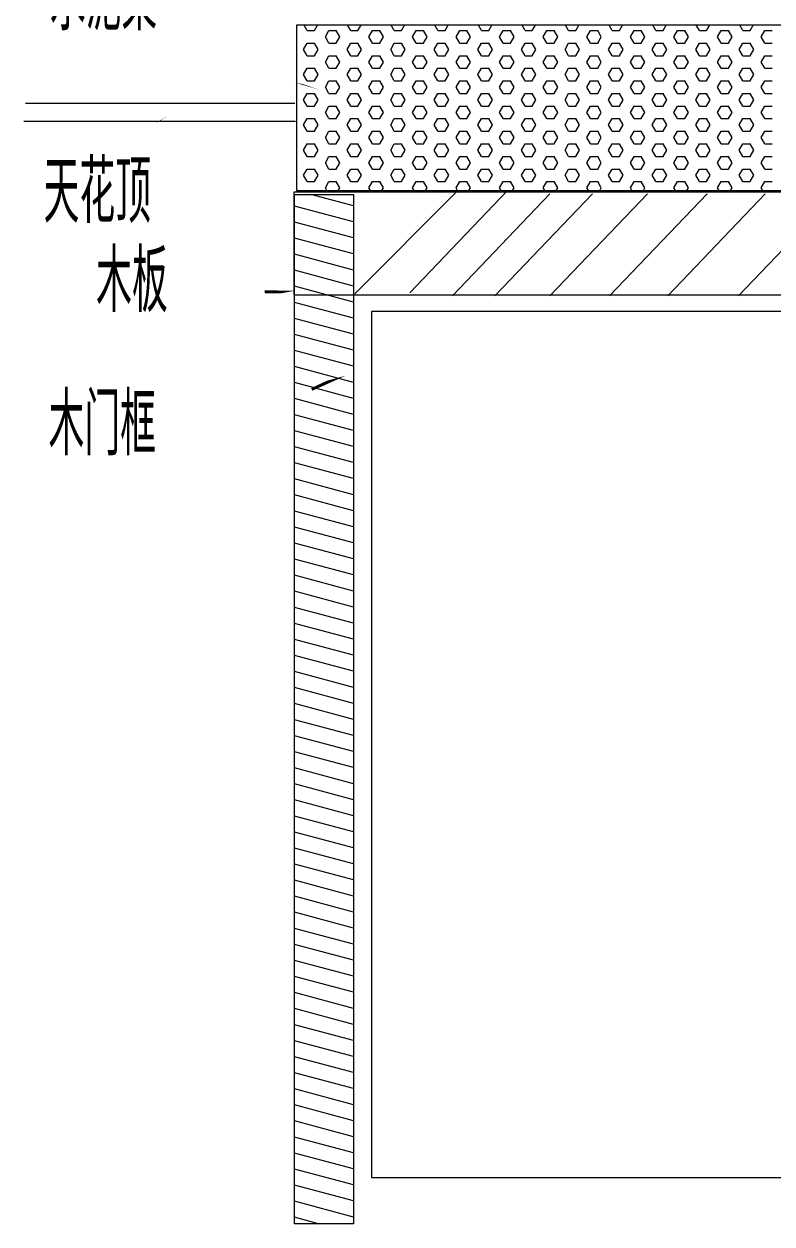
# Model space of a CAD drawing. Header units: millimetres. Extents: x 130143 to 328923, y 19139 to 134795.
# Drawn here: x 267878 to 273413, y 87515 to 96390 of the extents above; entities that cross this region are included whole.
import ezdxf

# ---------------------------------------------------------------- set-up
doc = ezdxf.new("R2010")
doc.units = ezdxf.units.MM
doc.header["$LTSCALE"] = 10
doc.layers.add('邦威智能化', color=7, linetype='Continuous', lineweight=18)
doc.styles.add('_HZTXT', font='gbenor.shx', dxfattribs={"bigfont": 'gbcbig.shx'})

# ---------------------------------------------------------------- blocks, each defined once
blk = doc.blocks.new('*X475')
for p, q in [((101555.3, -25845.6), (101463.9, -25821.1)), ((101555.3, -25880), (101429.1, -25846.2)), ((101555.3, -25914.3), (101429.1, -25880.5)), ((101555.3, -25948.7), (101429.1, -25914.9)), ((101555.3, -25983), (101429.1, -25949.2)), ((101555.3, -26017.4), (101429.1, -25983.5)), ((101555.3, -26051.7), (101429.1, -26017.9)), ((101555.3, -26086.1), (101429.1, -26052.2)), ((101555.3, -26120.4), (101429.1, -26086.6)), ((101555.3, -26154.8), (101429.1, -26120.9)), ((101555.3, -26189.1), (101429.1, -26155.3)), ((101555.3, -26223.5), (101429.1, -26189.6)), ((101555.3, -26257.8), (101429.1, -26224)), ((101555.3, -26292.2), (101429.1, -26258.3)), ((101555.3, -26326.5), (101429.1, -26292.7)), ((101555.3, -26360.9), (101429.1, -26327)), ((101555.3, -26395.2), (101429.1, -26361.4)), ((101555.3, -26429.5), (101429.1, -26395.7)), ((101555.3, -26463.9), (101429.1, -26430.1)), ((101555.3, -26498.2), (101429.1, -26464.4)), ((101555.3, -26532.6), (101429.1, -26498.8)), ((101555.3, -26566.9), (101429.1, -26533.1)), ((101555.3, -26601.3), (101429.1, -26567.5)), ((101555.3, -26635.6), (101429.1, -26601.8)), ((101555.3, -26670), (101429.1, -26636.2)), ((101555.3, -26704.3), (101429.1, -26670.5)), ((101555.3, -26738.7), (101429.1, -26704.9)), ((101555.3, -26773), (101429.1, -26739.2)), ((101555.3, -26807.4), (101429.1, -26773.6)), ((101555.3, -26841.7), (101429.1, -26807.9)), ((101555.3, -26876.1), (101429.1, -26842.2)), ((101555.3, -26910.4), (101429.1, -26876.6)), ((101555.3, -26944.8), (101429.1, -26910.9)), ((101555.3, -26979.1), (101429.1, -26945.3)), ((101555.3, -27013.5), (101429.1, -26979.6)), ((101555.3, -27047.8), (101429.1, -27014)), ((101555.3, -27082.2), (101429.1, -27048.3)), ((101555.3, -27116.5), (101429.1, -27082.7)), ((101555.3, -27150.9), (101429.1, -27117)), ((101555.3, -27185.2), (101429.1, -27151.4)), ((101555.3, -27219.6), (101429.1, -27185.7)), ((101555.3, -27253.9), (101429.1, -27220.1)), ((101555.3, -27288.2), (101429.1, -27254.4)), ((101555.3, -27322.6), (101429.1, -27288.8)), ((101555.3, -27356.9), (101429.1, -27323.1)), ((101555.3, -27391.3), (101429.1, -27357.5)), ((101555.3, -27425.6), (101429.1, -27391.8)), ((101555.3, -27460), (101429.1, -27426.2)), ((101555.3, -27494.3), (101429.1, -27460.5)), ((101555.3, -27528.7), (101429.1, -27494.9)), ((101555.3, -27563), (101429.1, -27529.2)), ((101555.3, -27597.4), (101429.1, -27563.6)), ((101555.3, -27631.7), (101429.1, -27597.9)), ((101555.3, -27666.1), (101429.1, -27632.2)), ((101555.3, -27700.4), (101429.1, -27666.6)), ((101555.3, -27734.8), (101429.1, -27700.9)), ((101555.3, -27769.1), (101429.1, -27735.3)), ((101555.3, -27803.5), (101429.1, -27769.6)), ((101555.3, -27837.8), (101429.1, -27804)), ((101555.3, -27872.2), (101429.1, -27838.3)), ((101555.3, -27906.5), (101429.1, -27872.7)), ((101555.3, -27940.9), (101429.1, -27907)), ((101555.3, -27975.2), (101429.1, -27941.4)), ((101555.3, -28009.6), (101429.1, -27975.7)), ((101482.7, -28024.5), (101429.1, -28010.1))]:
    blk.add_line(p, q)
blk = doc.blocks.new('*X480')
for p, q in [((101456, -25470.6), (101449.4, -25459.2)), ((101456, -25470.6), (101471.5, -25470.6)), ((101471.5, -25470.6), (101478.1, -25459.2)), ((101494.9, -25484), (101502.6, -25470.6)), ((101502.6, -25470.6), (101518.2, -25470.6)), ((101526, -25484), (101518.2, -25470.6)), ((101549.3, -25470.6), (101542.7, -25459.2)), ((101549.3, -25470.6), (101564.8, -25470.6)), ((101564.8, -25470.6), (101571.4, -25459.2)), ((101588.2, -25484), (101595.9, -25470.6)), ((101595.9, -25470.6), (101611.5, -25470.6)), ((101619.3, -25484), (101611.5, -25470.6)), ((101642.6, -25470.6), (101636, -25459.2)), ((101642.6, -25470.6), (101658.2, -25470.6)), ((101658.2, -25470.6), (101664.7, -25459.2)), ((101681.5, -25484), (101689.3, -25470.6)), ((101689.3, -25470.6), (101704.8, -25470.6)), ((101712.6, -25484), (101704.8, -25470.6)), ((101735.9, -25470.6), (101729.3, -25459.2)), ((101735.9, -25470.6), (101751.5, -25470.6)), ((101751.5, -25470.6), (101758.1, -25459.2)), ((101774.8, -25484), (101782.6, -25470.6)), ((101782.6, -25470.6), (101798.1, -25470.6)), ((101805.9, -25484), (101798.1, -25470.6)), ((101829.2, -25470.6), (101822.6, -25459.2)), ((101829.2, -25470.6), (101844.8, -25470.6)), ((101844.8, -25470.6), (101851.4, -25459.2)), ((101868.1, -25484), (101875.9, -25470.6)), ((101875.9, -25470.6), (101891.4, -25470.6)), ((101899.2, -25484), (101891.4, -25470.6)), ((101922.5, -25470.6), (101916, -25459.2)), ((101922.5, -25470.6), (101938.1, -25470.6)), ((101938.1, -25470.6), (101944.7, -25459.2)), ((101961.4, -25484), (101969.2, -25470.6)), ((101969.2, -25470.6), (101984.7, -25470.6)), ((101992.5, -25484), (101984.7, -25470.6)), ((102015.9, -25470.6), (102009.3, -25459.2)), ((102015.9, -25470.6), (102031.4, -25470.6)), ((102031.4, -25470.6), (102038, -25459.2)), ((102054.7, -25484), (102062.5, -25470.6)), ((102062.5, -25470.6), (102078.1, -25470.6)), ((102085.8, -25484), (102078.1, -25470.6)), ((102109.2, -25470.6), (102102.6, -25459.2)), ((102109.2, -25470.6), (102124.7, -25470.6)), ((102124.7, -25470.6), (102131.3, -25459.2)), ((102148, -25484), (102155.8, -25470.6)), ((102155.8, -25470.6), (102171.4, -25470.6)), ((102179.1, -25484), (102171.4, -25470.6)), ((102202.5, -25470.6), (102195.9, -25459.2)), ((102202.5, -25470.6), (102218, -25470.6)), ((102218, -25470.6), (102224.6, -25459.2)), ((102241.4, -25484), (102249.1, -25470.6)), ((102249.1, -25470.6), (102264.7, -25470.6)), ((102272.5, -25484), (102264.7, -25470.6)), ((102295.8, -25470.6), (102289.2, -25459.2)), ((102295.8, -25470.6), (102311.3, -25470.6)), ((102311.3, -25470.6), (102317.9, -25459.2)), ((102334.7, -25484), (102342.4, -25470.6)), ((102342.4, -25470.6), (102358, -25470.6)), ((102365.8, -25484), (102358, -25470.6)), ((102389.1, -25470.6), (102382.5, -25459.2)), ((102389.1, -25470.6), (102404.7, -25470.6)), ((102404.7, -25470.6), (102411.2, -25459.2)), ((102428, -25484), (102435.8, -25470.6)), ((102435.8, -25470.6), (102451.3, -25470.6)), ((101448.2, -25511), (101456, -25497.5)), ((101456, -25497.5), (101471.5, -25497.5)), ((101479.3, -25511), (101471.5, -25497.5)), ((101502.6, -25497.5), (101494.9, -25484)), ((101502.6, -25497.5), (101518.2, -25497.5)), ((101518.2, -25497.5), (101526, -25484)), ((101541.5, -25511), (101549.3, -25497.5)), ((101549.3, -25497.5), (101564.8, -25497.5)), ((101572.6, -25511), (101564.8, -25497.5)), ((101595.9, -25497.5), (101588.2, -25484)), ((101595.9, -25497.5), (101611.5, -25497.5)), ((101611.5, -25497.5), (101619.3, -25484)), ((101634.8, -25511), (101642.6, -25497.5)), ((101642.6, -25497.5), (101658.2, -25497.5)), ((101665.9, -25511), (101658.2, -25497.5)), ((101689.3, -25497.5), (101681.5, -25484)), ((101689.3, -25497.5), (101704.8, -25497.5)), ((101704.8, -25497.5), (101712.6, -25484)), ((101728.1, -25511), (101735.9, -25497.5)), ((101735.9, -25497.5), (101751.5, -25497.5)), ((101759.2, -25511), (101751.5, -25497.5)), ((101782.6, -25497.5), (101774.8, -25484)), ((101782.6, -25497.5), (101798.1, -25497.5)), ((101798.1, -25497.5), (101805.9, -25484)), ((101821.5, -25511), (101829.2, -25497.5)), ((101829.2, -25497.5), (101844.8, -25497.5)), ((101852.6, -25511), (101844.8, -25497.5)), ((101875.9, -25497.5), (101868.1, -25484)), ((101875.9, -25497.5), (101891.4, -25497.5)), ((101891.4, -25497.5), (101899.2, -25484)), ((101914.8, -25511), (101922.5, -25497.5)), ((101922.5, -25497.5), (101938.1, -25497.5)), ((101945.9, -25511), (101938.1, -25497.5)), ((101969.2, -25497.5), (101961.4, -25484)), ((101969.2, -25497.5), (101984.7, -25497.5)), ((101984.7, -25497.5), (101992.5, -25484)), ((102008.1, -25511), (102015.9, -25497.5)), ((102015.9, -25497.5), (102031.4, -25497.5)), ((102039.2, -25511), (102031.4, -25497.5)), ((102062.5, -25497.5), (102054.7, -25484)), ((102062.5, -25497.5), (102078.1, -25497.5)), ((102078.1, -25497.5), (102085.8, -25484)), ((102101.4, -25511), (102109.2, -25497.5)), ((102109.2, -25497.5), (102124.7, -25497.5)), ((102132.5, -25511), (102124.7, -25497.5)), ((102155.8, -25497.5), (102148, -25484)), ((102155.8, -25497.5), (102171.4, -25497.5)), ((102171.4, -25497.5), (102179.1, -25484)), ((102194.7, -25511), (102202.5, -25497.5)), ((102202.5, -25497.5), (102218, -25497.5)), ((102225.8, -25511), (102218, -25497.5)), ((102249.1, -25497.5), (102241.4, -25484)), ((102249.1, -25497.5), (102264.7, -25497.5)), ((102264.7, -25497.5), (102272.5, -25484)), ((102288, -25511), (102295.8, -25497.5)), ((102295.8, -25497.5), (102311.3, -25497.5)), ((102319.1, -25511), (102311.3, -25497.5)), ((102342.4, -25497.5), (102334.7, -25484)), ((102342.4, -25497.5), (102358, -25497.5)), ((102358, -25497.5), (102365.8, -25484)), ((102381.3, -25511), (102389.1, -25497.5)), ((102389.1, -25497.5), (102404.7, -25497.5)), ((102412.4, -25511), (102404.7, -25497.5)), ((102435.8, -25497.5), (102428, -25484)), ((102435.8, -25497.5), (102451.3, -25497.5)), ((101456, -25524.4), (101448.2, -25511)), ((101456, -25524.4), (101471.5, -25524.4)), ((101471.5, -25524.4), (101479.3, -25511)), ((101494.9, -25537.9), (101502.6, -25524.4)), ((101502.6, -25524.4), (101518.2, -25524.4)), ((101526, -25537.9), (101518.2, -25524.4)), ((101549.3, -25524.4), (101541.5, -25511)), ((101549.3, -25524.4), (101564.8, -25524.4)), ((101564.8, -25524.4), (101572.6, -25511)), ((101588.2, -25537.9), (101595.9, -25524.4)), ((101595.9, -25524.4), (101611.5, -25524.4)), ((101619.3, -25537.9), (101611.5, -25524.4)), ((101642.6, -25524.4), (101634.8, -25511)), ((101642.6, -25524.4), (101658.2, -25524.4)), ((101658.2, -25524.4), (101665.9, -25511)), ((101681.5, -25537.9), (101689.3, -25524.4)), ((101689.3, -25524.4), (101704.8, -25524.4)), ((101712.6, -25537.9), (101704.8, -25524.4)), ((101735.9, -25524.4), (101728.1, -25511)), ((101735.9, -25524.4), (101751.5, -25524.4)), ((101751.5, -25524.4), (101759.2, -25511)), ((101774.8, -25537.9), (101782.6, -25524.4)), ((101782.6, -25524.4), (101798.1, -25524.4)), ((101805.9, -25537.9), (101798.1, -25524.4)), ((101829.2, -25524.4), (101821.5, -25511)), ((101829.2, -25524.4), (101844.8, -25524.4)), ((101844.8, -25524.4), (101852.6, -25511)), ((101868.1, -25537.9), (101875.9, -25524.4)), ((101875.9, -25524.4), (101891.4, -25524.4)), ((101899.2, -25537.9), (101891.4, -25524.4)), ((101922.5, -25524.4), (101914.8, -25511)), ((101922.5, -25524.4), (101938.1, -25524.4)), ((101938.1, -25524.4), (101945.9, -25511)), ((101961.4, -25537.9), (101969.2, -25524.4)), ((101969.2, -25524.4), (101984.7, -25524.4)), ((101992.5, -25537.9), (101984.7, -25524.4)), ((102015.9, -25524.4), (102008.1, -25511)), ((102015.9, -25524.4), (102031.4, -25524.4)), ((102031.4, -25524.4), (102039.2, -25511)), ((102054.7, -25537.9), (102062.5, -25524.4)), ((102062.5, -25524.4), (102078.1, -25524.4)), ((102085.8, -25537.9), (102078.1, -25524.4)), ((102109.2, -25524.4), (102101.4, -25511)), ((102109.2, -25524.4), (102124.7, -25524.4)), ((102124.7, -25524.4), (102132.5, -25511)), ((102148, -25537.9), (102155.8, -25524.4)), ((102155.8, -25524.4), (102171.4, -25524.4)), ((102179.1, -25537.9), (102171.4, -25524.4)), ((102202.5, -25524.4), (102194.7, -25511)), ((102202.5, -25524.4), (102218, -25524.4)), ((102218, -25524.4), (102225.8, -25511)), ((102241.4, -25537.9), (102249.1, -25524.4)), ((102249.1, -25524.4), (102264.7, -25524.4)), ((102272.5, -25537.9), (102264.7, -25524.4)), ((102295.8, -25524.4), (102288, -25511)), ((102295.8, -25524.4), (102311.3, -25524.4)), ((102311.3, -25524.4), (102319.1, -25511)), ((102334.7, -25537.9), (102342.4, -25524.4)), ((102342.4, -25524.4), (102358, -25524.4)), ((102365.8, -25537.9), (102358, -25524.4)), ((102389.1, -25524.4), (102381.3, -25511)), ((102389.1, -25524.4), (102404.7, -25524.4)), ((102404.7, -25524.4), (102412.4, -25511)), ((102428, -25537.9), (102435.8, -25524.4)), ((102435.8, -25524.4), (102451.3, -25524.4)), ((101502.6, -25551.4), (101494.9, -25537.9)), ((101518.2, -25551.4), (101526, -25537.9)), ((101595.9, -25551.4), (101588.2, -25537.9)), ((101611.5, -25551.4), (101619.3, -25537.9)), ((101689.3, -25551.4), (101681.5, -25537.9)), ((101704.8, -25551.4), (101712.6, -25537.9)), ((101782.6, -25551.4), (101774.8, -25537.9)), ((101798.1, -25551.4), (101805.9, -25537.9)), ((101875.9, -25551.4), (101868.1, -25537.9)), ((101891.4, -25551.4), (101899.2, -25537.9)), ((101969.2, -25551.4), (101961.4, -25537.9)), ((101984.7, -25551.4), (101992.5, -25537.9)), ((102062.5, -25551.4), (102054.7, -25537.9)), ((102078.1, -25551.4), (102085.8, -25537.9)), ((102155.8, -25551.4), (102148, -25537.9)), ((102171.4, -25551.4), (102179.1, -25537.9)), ((102249.1, -25551.4), (102241.4, -25537.9)), ((102264.7, -25551.4), (102272.5, -25537.9)), ((102342.4, -25551.4), (102334.7, -25537.9)), ((102358, -25551.4), (102365.8, -25537.9)), ((102435.8, -25551.4), (102428, -25537.9)), ((101448.2, -25564.8), (101456, -25551.4)), ((101456, -25578.3), (101448.2, -25564.8)), ((101456, -25551.4), (101471.5, -25551.4)), ((101479.3, -25564.8), (101471.5, -25551.4)), ((101471.5, -25578.3), (101479.3, -25564.8)), ((101502.6, -25551.4), (101518.2, -25551.4)), ((101541.5, -25564.8), (101549.3, -25551.4)), ((101549.3, -25578.3), (101541.5, -25564.8)), ((101549.3, -25551.4), (101564.8, -25551.4)), ((101572.6, -25564.8), (101564.8, -25551.4)), ((101564.8, -25578.3), (101572.6, -25564.8)), ((101595.9, -25551.4), (101611.5, -25551.4)), ((101634.8, -25564.8), (101642.6, -25551.4)), ((101642.6, -25578.3), (101634.8, -25564.8)), ((101642.6, -25551.4), (101658.2, -25551.4)), ((101665.9, -25564.8), (101658.2, -25551.4)), ((101658.2, -25578.3), (101665.9, -25564.8)), ((101689.3, -25551.4), (101704.8, -25551.4)), ((101728.1, -25564.8), (101735.9, -25551.4)), ((101735.9, -25578.3), (101728.1, -25564.8)), ((101735.9, -25551.4), (101751.5, -25551.4)), ((101759.2, -25564.8), (101751.5, -25551.4)), ((101751.5, -25578.3), (101759.2, -25564.8)), ((101782.6, -25551.4), (101798.1, -25551.4)), ((101821.5, -25564.8), (101829.2, -25551.4)), ((101829.2, -25578.3), (101821.5, -25564.8)), ((101829.2, -25551.4), (101844.8, -25551.4)), ((101852.6, -25564.8), (101844.8, -25551.4)), ((101844.8, -25578.3), (101852.6, -25564.8)), ((101875.9, -25551.4), (101891.4, -25551.4)), ((101914.8, -25564.8), (101922.5, -25551.4)), ((101922.5, -25578.3), (101914.8, -25564.8)), ((101922.5, -25551.4), (101938.1, -25551.4)), ((101945.9, -25564.8), (101938.1, -25551.4)), ((101938.1, -25578.3), (101945.9, -25564.8)), ((101969.2, -25551.4), (101984.7, -25551.4)), ((102008.1, -25564.8), (102015.9, -25551.4)), ((102015.9, -25578.3), (102008.1, -25564.8)), ((102015.9, -25551.4), (102031.4, -25551.4)), ((102039.2, -25564.8), (102031.4, -25551.4)), ((102031.4, -25578.3), (102039.2, -25564.8)), ((102062.5, -25551.4), (102078.1, -25551.4)), ((102101.4, -25564.8), (102109.2, -25551.4)), ((102109.2, -25578.3), (102101.4, -25564.8)), ((102109.2, -25551.4), (102124.7, -25551.4)), ((102132.5, -25564.8), (102124.7, -25551.4)), ((102124.7, -25578.3), (102132.5, -25564.8)), ((102155.8, -25551.4), (102171.4, -25551.4)), ((102194.7, -25564.8), (102202.5, -25551.4)), ((102202.5, -25578.3), (102194.7, -25564.8)), ((102202.5, -25551.4), (102218, -25551.4)), ((102225.8, -25564.8), (102218, -25551.4)), ((102218, -25578.3), (102225.8, -25564.8)), ((102249.1, -25551.4), (102264.7, -25551.4)), ((102288, -25564.8), (102295.8, -25551.4)), ((102295.8, -25578.3), (102288, -25564.8)), ((102295.8, -25551.4), (102311.3, -25551.4)), ((102319.1, -25564.8), (102311.3, -25551.4)), ((102311.3, -25578.3), (102319.1, -25564.8)), ((102342.4, -25551.4), (102358, -25551.4)), ((102381.3, -25564.8), (102389.1, -25551.4)), ((102389.1, -25578.3), (102381.3, -25564.8)), ((102389.1, -25551.4), (102404.7, -25551.4)), ((102412.4, -25564.8), (102404.7, -25551.4)), ((102404.7, -25578.3), (102412.4, -25564.8)), ((102435.8, -25551.4), (102451.3, -25551.4)), ((101456, -25578.3), (101471.5, -25578.3)), ((101494.9, -25591.8), (101502.6, -25578.3)), ((101502.6, -25605.3), (101494.9, -25591.8)), ((101502.6, -25578.3), (101518.2, -25578.3)), ((101526, -25591.8), (101518.2, -25578.3)), ((101518.2, -25605.3), (101526, -25591.8)), ((101549.3, -25578.3), (101564.8, -25578.3)), ((101588.2, -25591.8), (101595.9, -25578.3)), ((101595.9, -25605.3), (101588.2, -25591.8)), ((101595.9, -25578.3), (101611.5, -25578.3)), ((101619.3, -25591.8), (101611.5, -25578.3)), ((101611.5, -25605.3), (101619.3, -25591.8)), ((101642.6, -25578.3), (101658.2, -25578.3)), ((101681.5, -25591.8), (101689.3, -25578.3)), ((101689.3, -25605.3), (101681.5, -25591.8)), ((101689.3, -25578.3), (101704.8, -25578.3)), ((101712.6, -25591.8), (101704.8, -25578.3)), ((101704.8, -25605.3), (101712.6, -25591.8)), ((101735.9, -25578.3), (101751.5, -25578.3)), ((101774.8, -25591.8), (101782.6, -25578.3)), ((101782.6, -25605.3), (101774.8, -25591.8)), ((101782.6, -25578.3), (101798.1, -25578.3)), ((101805.9, -25591.8), (101798.1, -25578.3)), ((101798.1, -25605.3), (101805.9, -25591.8)), ((101829.2, -25578.3), (101844.8, -25578.3)), ((101868.1, -25591.8), (101875.9, -25578.3)), ((101875.9, -25605.3), (101868.1, -25591.8)), ((101875.9, -25578.3), (101891.4, -25578.3)), ((101899.2, -25591.8), (101891.4, -25578.3)), ((101891.4, -25605.3), (101899.2, -25591.8)), ((101922.5, -25578.3), (101938.1, -25578.3)), ((101961.4, -25591.8), (101969.2, -25578.3)), ((101969.2, -25605.3), (101961.4, -25591.8)), ((101969.2, -25578.3), (101984.7, -25578.3)), ((101992.5, -25591.8), (101984.7, -25578.3)), ((101984.7, -25605.3), (101992.5, -25591.8)), ((102015.9, -25578.3), (102031.4, -25578.3)), ((102054.7, -25591.8), (102062.5, -25578.3)), ((102062.5, -25605.3), (102054.7, -25591.8)), ((102062.5, -25578.3), (102078.1, -25578.3)), ((102085.8, -25591.8), (102078.1, -25578.3)), ((102078.1, -25605.3), (102085.8, -25591.8)), ((102109.2, -25578.3), (102124.7, -25578.3)), ((102148, -25591.8), (102155.8, -25578.3)), ((102155.8, -25605.3), (102148, -25591.8)), ((102155.8, -25578.3), (102171.4, -25578.3)), ((102179.1, -25591.8), (102171.4, -25578.3)), ((102171.4, -25605.3), (102179.1, -25591.8)), ((102202.5, -25578.3), (102218, -25578.3)), ((102241.4, -25591.8), (102249.1, -25578.3)), ((102249.1, -25605.3), (102241.4, -25591.8)), ((102249.1, -25578.3), (102264.7, -25578.3)), ((102272.5, -25591.8), (102264.7, -25578.3)), ((102264.7, -25605.3), (102272.5, -25591.8)), ((102295.8, -25578.3), (102311.3, -25578.3)), ((102334.7, -25591.8), (102342.4, -25578.3)), ((102342.4, -25605.3), (102334.7, -25591.8)), ((102342.4, -25578.3), (102358, -25578.3)), ((102365.8, -25591.8), (102358, -25578.3)), ((102358, -25605.3), (102365.8, -25591.8)), ((102389.1, -25578.3), (102404.7, -25578.3)), ((102428, -25591.8), (102435.8, -25578.3)), ((102435.8, -25605.3), (102428, -25591.8)), ((102435.8, -25578.3), (102451.3, -25578.3)), ((101448.2, -25618.7), (101456, -25605.3)), ((101456, -25632.2), (101448.2, -25618.7)), ((101456, -25605.3), (101471.5, -25605.3)), ((101479.3, -25618.7), (101471.5, -25605.3)), ((101471.5, -25632.2), (101479.3, -25618.7)), ((101502.6, -25605.3), (101518.2, -25605.3)), ((101541.5, -25618.7), (101549.3, -25605.3)), ((101549.3, -25632.2), (101541.5, -25618.7)), ((101549.3, -25605.3), (101564.8, -25605.3)), ((101572.6, -25618.7), (101564.8, -25605.3)), ((101564.8, -25632.2), (101572.6, -25618.7)), ((101595.9, -25605.3), (101611.5, -25605.3)), ((101634.8, -25618.7), (101642.6, -25605.3)), ((101642.6, -25632.2), (101634.8, -25618.7)), ((101642.6, -25605.3), (101658.2, -25605.3)), ((101665.9, -25618.7), (101658.2, -25605.3)), ((101658.2, -25632.2), (101665.9, -25618.7)), ((101689.3, -25605.3), (101704.8, -25605.3)), ((101728.1, -25618.7), (101735.9, -25605.3)), ((101735.9, -25632.2), (101728.1, -25618.7)), ((101735.9, -25605.3), (101751.5, -25605.3)), ((101759.2, -25618.7), (101751.5, -25605.3)), ((101751.5, -25632.2), (101759.2, -25618.7)), ((101782.6, -25605.3), (101798.1, -25605.3)), ((101821.5, -25618.7), (101829.2, -25605.3)), ((101829.2, -25632.2), (101821.5, -25618.7)), ((101829.2, -25605.3), (101844.8, -25605.3)), ((101852.6, -25618.7), (101844.8, -25605.3)), ((101844.8, -25632.2), (101852.6, -25618.7)), ((101875.9, -25605.3), (101891.4, -25605.3)), ((101914.8, -25618.7), (101922.5, -25605.3)), ((101922.5, -25632.2), (101914.8, -25618.7)), ((101922.5, -25605.3), (101938.1, -25605.3)), ((101945.9, -25618.7), (101938.1, -25605.3)), ((101938.1, -25632.2), (101945.9, -25618.7)), ((101969.2, -25605.3), (101984.7, -25605.3)), ((102008.1, -25618.7), (102015.9, -25605.3)), ((102015.9, -25632.2), (102008.1, -25618.7)), ((102015.9, -25605.3), (102031.4, -25605.3)), ((102039.2, -25618.7), (102031.4, -25605.3)), ((102031.4, -25632.2), (102039.2, -25618.7)), ((102062.5, -25605.3), (102078.1, -25605.3)), ((102101.4, -25618.7), (102109.2, -25605.3)), ((102109.2, -25632.2), (102101.4, -25618.7)), ((102109.2, -25605.3), (102124.7, -25605.3)), ((102132.5, -25618.7), (102124.7, -25605.3)), ((102124.7, -25632.2), (102132.5, -25618.7)), ((102155.8, -25605.3), (102171.4, -25605.3)), ((102194.7, -25618.7), (102202.5, -25605.3)), ((102202.5, -25632.2), (102194.7, -25618.7)), ((102202.5, -25605.3), (102218, -25605.3)), ((102225.8, -25618.7), (102218, -25605.3)), ((102218, -25632.2), (102225.8, -25618.7)), ((102249.1, -25605.3), (102264.7, -25605.3)), ((102288, -25618.7), (102295.8, -25605.3)), ((102295.8, -25632.2), (102288, -25618.7)), ((102295.8, -25605.3), (102311.3, -25605.3)), ((102319.1, -25618.7), (102311.3, -25605.3)), ((102311.3, -25632.2), (102319.1, -25618.7)), ((102342.4, -25605.3), (102358, -25605.3)), ((102381.3, -25618.7), (102389.1, -25605.3)), ((102389.1, -25632.2), (102381.3, -25618.7)), ((102389.1, -25605.3), (102404.7, -25605.3)), ((102412.4, -25618.7), (102404.7, -25605.3)), ((102404.7, -25632.2), (102412.4, -25618.7)), ((102435.8, -25605.3), (102451.3, -25605.3)), ((101456, -25632.2), (101471.5, -25632.2)), ((101494.9, -25645.7), (101502.6, -25632.2)), ((101502.6, -25659.1), (101494.9, -25645.7)), ((101502.6, -25632.2), (101518.2, -25632.2)), ((101526, -25645.7), (101518.2, -25632.2)), ((101518.2, -25659.1), (101526, -25645.7)), ((101549.3, -25632.2), (101564.8, -25632.2)), ((101588.2, -25645.7), (101595.9, -25632.2)), ((101595.9, -25659.1), (101588.2, -25645.7)), ((101595.9, -25632.2), (101611.5, -25632.2)), ((101619.3, -25645.7), (101611.5, -25632.2)), ((101611.5, -25659.1), (101619.3, -25645.7)), ((101642.6, -25632.2), (101658.2, -25632.2)), ((101681.5, -25645.7), (101689.3, -25632.2)), ((101689.3, -25659.1), (101681.5, -25645.7)), ((101689.3, -25632.2), (101704.8, -25632.2)), ((101712.6, -25645.7), (101704.8, -25632.2)), ((101704.8, -25659.1), (101712.6, -25645.7)), ((101735.9, -25632.2), (101751.5, -25632.2)), ((101774.8, -25645.7), (101782.6, -25632.2)), ((101782.6, -25659.1), (101774.8, -25645.7)), ((101782.6, -25632.2), (101798.1, -25632.2)), ((101805.9, -25645.7), (101798.1, -25632.2)), ((101798.1, -25659.1), (101805.9, -25645.7)), ((101829.2, -25632.2), (101844.8, -25632.2)), ((101868.1, -25645.7), (101875.9, -25632.2)), ((101875.9, -25659.1), (101868.1, -25645.7)), ((101875.9, -25632.2), (101891.4, -25632.2)), ((101899.2, -25645.7), (101891.4, -25632.2)), ((101891.4, -25659.1), (101899.2, -25645.7)), ((101922.5, -25632.2), (101938.1, -25632.2)), ((101961.4, -25645.7), (101969.2, -25632.2)), ((101969.2, -25659.1), (101961.4, -25645.7)), ((101969.2, -25632.2), (101984.7, -25632.2)), ((101992.5, -25645.7), (101984.7, -25632.2)), ((101984.7, -25659.1), (101992.5, -25645.7)), ((102015.9, -25632.2), (102031.4, -25632.2)), ((102054.7, -25645.7), (102062.5, -25632.2)), ((102062.5, -25659.1), (102054.7, -25645.7)), ((102062.5, -25632.2), (102078.1, -25632.2)), ((102085.8, -25645.7), (102078.1, -25632.2)), ((102078.1, -25659.1), (102085.8, -25645.7)), ((102109.2, -25632.2), (102124.7, -25632.2)), ((102148, -25645.7), (102155.8, -25632.2)), ((102155.8, -25659.1), (102148, -25645.7)), ((102155.8, -25632.2), (102171.4, -25632.2)), ((102179.1, -25645.7), (102171.4, -25632.2)), ((102171.4, -25659.1), (102179.1, -25645.7)), ((102202.5, -25632.2), (102218, -25632.2)), ((102241.4, -25645.7), (102249.1, -25632.2)), ((102249.1, -25659.1), (102241.4, -25645.7)), ((102249.1, -25632.2), (102264.7, -25632.2)), ((102272.5, -25645.7), (102264.7, -25632.2)), ((102264.7, -25659.1), (102272.5, -25645.7)), ((102295.8, -25632.2), (102311.3, -25632.2)), ((102334.7, -25645.7), (102342.4, -25632.2)), ((102342.4, -25659.1), (102334.7, -25645.7)), ((102342.4, -25632.2), (102358, -25632.2)), ((102365.8, -25645.7), (102358, -25632.2)), ((102358, -25659.1), (102365.8, -25645.7)), ((102389.1, -25632.2), (102404.7, -25632.2)), ((102428, -25645.7), (102435.8, -25632.2)), ((102435.8, -25659.1), (102428, -25645.7)), ((102435.8, -25632.2), (102451.3, -25632.2)), ((101448.2, -25672.6), (101456, -25659.1)), ((101456, -25686.1), (101448.2, -25672.6)), ((101456, -25659.1), (101471.5, -25659.1)), ((101479.3, -25672.6), (101471.5, -25659.1)), ((101471.5, -25686.1), (101479.3, -25672.6)), ((101502.6, -25659.1), (101518.2, -25659.1)), ((101541.5, -25672.6), (101549.3, -25659.1)), ((101549.3, -25686.1), (101541.5, -25672.6)), ((101549.3, -25659.1), (101564.8, -25659.1)), ((101572.6, -25672.6), (101564.8, -25659.1)), ((101564.8, -25686.1), (101572.6, -25672.6)), ((101595.9, -25659.1), (101611.5, -25659.1)), ((101634.8, -25672.6), (101642.6, -25659.1)), ((101642.6, -25686.1), (101634.8, -25672.6)), ((101642.6, -25659.1), (101658.2, -25659.1)), ((101665.9, -25672.6), (101658.2, -25659.1)), ((101658.2, -25686.1), (101665.9, -25672.6)), ((101689.3, -25659.1), (101704.8, -25659.1)), ((101728.1, -25672.6), (101735.9, -25659.1)), ((101735.9, -25686.1), (101728.1, -25672.6)), ((101735.9, -25659.1), (101751.5, -25659.1)), ((101759.2, -25672.6), (101751.5, -25659.1)), ((101751.5, -25686.1), (101759.2, -25672.6)), ((101782.6, -25659.1), (101798.1, -25659.1)), ((101821.5, -25672.6), (101829.2, -25659.1)), ((101829.2, -25686.1), (101821.5, -25672.6)), ((101829.2, -25659.1), (101844.8, -25659.1)), ((101852.6, -25672.6), (101844.8, -25659.1)), ((101844.8, -25686.1), (101852.6, -25672.6)), ((101875.9, -25659.1), (101891.4, -25659.1)), ((101914.8, -25672.6), (101922.5, -25659.1)), ((101922.5, -25686.1), (101914.8, -25672.6)), ((101922.5, -25659.1), (101938.1, -25659.1)), ((101945.9, -25672.6), (101938.1, -25659.1)), ((101938.1, -25686.1), (101945.9, -25672.6)), ((101969.2, -25659.1), (101984.7, -25659.1)), ((102008.1, -25672.6), (102015.9, -25659.1)), ((102015.9, -25686.1), (102008.1, -25672.6)), ((102015.9, -25659.1), (102031.4, -25659.1)), ((102039.2, -25672.6), (102031.4, -25659.1)), ((102031.4, -25686.1), (102039.2, -25672.6)), ((102062.5, -25659.1), (102078.1, -25659.1)), ((102101.4, -25672.6), (102109.2, -25659.1)), ((102109.2, -25686.1), (102101.4, -25672.6)), ((102109.2, -25659.1), (102124.7, -25659.1)), ((102132.5, -25672.6), (102124.7, -25659.1)), ((102124.7, -25686.1), (102132.5, -25672.6)), ((102155.8, -25659.1), (102171.4, -25659.1)), ((102194.7, -25672.6), (102202.5, -25659.1)), ((102202.5, -25686.1), (102194.7, -25672.6)), ((102202.5, -25659.1), (102218, -25659.1)), ((102225.8, -25672.6), (102218, -25659.1)), ((102218, -25686.1), (102225.8, -25672.6)), ((102249.1, -25659.1), (102264.7, -25659.1)), ((102288, -25672.6), (102295.8, -25659.1)), ((102295.8, -25686.1), (102288, -25672.6)), ((102295.8, -25659.1), (102311.3, -25659.1)), ((102319.1, -25672.6), (102311.3, -25659.1)), ((102311.3, -25686.1), (102319.1, -25672.6)), ((102342.4, -25659.1), (102358, -25659.1)), ((102381.3, -25672.6), (102389.1, -25659.1)), ((102389.1, -25686.1), (102381.3, -25672.6)), ((102389.1, -25659.1), (102404.7, -25659.1)), ((102412.4, -25672.6), (102404.7, -25659.1)), ((102404.7, -25686.1), (102412.4, -25672.6)), ((102435.8, -25659.1), (102451.3, -25659.1)), ((101456, -25686.1), (101471.5, -25686.1)), ((101494.9, -25699.5), (101502.6, -25686.1)), ((101502.6, -25713), (101494.9, -25699.5)), ((101502.6, -25686.1), (101518.2, -25686.1)), ((101526, -25699.5), (101518.2, -25686.1)), ((101518.2, -25713), (101526, -25699.5)), ((101549.3, -25686.1), (101564.8, -25686.1)), ((101588.2, -25699.5), (101595.9, -25686.1)), ((101595.9, -25713), (101588.2, -25699.5)), ((101595.9, -25686.1), (101611.5, -25686.1)), ((101619.3, -25699.5), (101611.5, -25686.1)), ((101611.5, -25713), (101619.3, -25699.5)), ((101642.6, -25686.1), (101658.2, -25686.1)), ((101681.5, -25699.5), (101689.3, -25686.1)), ((101689.3, -25713), (101681.5, -25699.5)), ((101689.3, -25686.1), (101704.8, -25686.1)), ((101712.6, -25699.5), (101704.8, -25686.1)), ((101704.8, -25713), (101712.6, -25699.5)), ((101735.9, -25686.1), (101751.5, -25686.1)), ((101774.8, -25699.5), (101782.6, -25686.1)), ((101782.6, -25713), (101774.8, -25699.5)), ((101782.6, -25686.1), (101798.1, -25686.1)), ((101805.9, -25699.5), (101798.1, -25686.1)), ((101798.1, -25713), (101805.9, -25699.5)), ((101829.2, -25686.1), (101844.8, -25686.1)), ((101868.1, -25699.5), (101875.9, -25686.1)), ((101875.9, -25713), (101868.1, -25699.5)), ((101875.9, -25686.1), (101891.4, -25686.1)), ((101899.2, -25699.5), (101891.4, -25686.1)), ((101891.4, -25713), (101899.2, -25699.5)), ((101922.5, -25686.1), (101938.1, -25686.1)), ((101961.4, -25699.5), (101969.2, -25686.1)), ((101969.2, -25713), (101961.4, -25699.5)), ((101969.2, -25686.1), (101984.7, -25686.1)), ((101992.5, -25699.5), (101984.7, -25686.1)), ((101984.7, -25713), (101992.5, -25699.5)), ((102015.9, -25686.1), (102031.4, -25686.1)), ((102054.7, -25699.5), (102062.5, -25686.1)), ((102062.5, -25713), (102054.7, -25699.5)), ((102062.5, -25686.1), (102078.1, -25686.1)), ((102085.8, -25699.5), (102078.1, -25686.1)), ((102078.1, -25713), (102085.8, -25699.5)), ((102109.2, -25686.1), (102124.7, -25686.1)), ((102148, -25699.5), (102155.8, -25686.1)), ((102155.8, -25713), (102148, -25699.5)), ((102155.8, -25686.1), (102171.4, -25686.1)), ((102179.1, -25699.5), (102171.4, -25686.1)), ((102171.4, -25713), (102179.1, -25699.5)), ((102202.5, -25686.1), (102218, -25686.1)), ((102241.4, -25699.5), (102249.1, -25686.1)), ((102249.1, -25713), (102241.4, -25699.5)), ((102249.1, -25686.1), (102264.7, -25686.1)), ((102272.5, -25699.5), (102264.7, -25686.1)), ((102264.7, -25713), (102272.5, -25699.5)), ((102295.8, -25686.1), (102311.3, -25686.1)), ((102334.7, -25699.5), (102342.4, -25686.1)), ((102342.4, -25713), (102334.7, -25699.5)), ((102342.4, -25686.1), (102358, -25686.1)), ((102365.8, -25699.5), (102358, -25686.1)), ((102358, -25713), (102365.8, -25699.5)), ((102389.1, -25686.1), (102404.7, -25686.1)), ((102428, -25699.5), (102435.8, -25686.1)), ((102435.8, -25713), (102428, -25699.5)), ((102435.8, -25686.1), (102451.3, -25686.1)), ((101448.2, -25726.5), (101456, -25713)), ((101456, -25739.9), (101448.2, -25726.5)), ((101456, -25713), (101471.5, -25713)), ((101479.3, -25726.5), (101471.5, -25713)), ((101471.5, -25739.9), (101479.3, -25726.5)), ((101502.6, -25713), (101518.2, -25713)), ((101541.5, -25726.5), (101549.3, -25713)), ((101549.3, -25739.9), (101541.5, -25726.5)), ((101549.3, -25713), (101564.8, -25713)), ((101572.6, -25726.5), (101564.8, -25713)), ((101564.8, -25739.9), (101572.6, -25726.5)), ((101595.9, -25713), (101611.5, -25713)), ((101634.8, -25726.5), (101642.6, -25713)), ((101642.6, -25739.9), (101634.8, -25726.5)), ((101642.6, -25713), (101658.2, -25713)), ((101665.9, -25726.5), (101658.2, -25713)), ((101658.2, -25739.9), (101665.9, -25726.5)), ((101689.3, -25713), (101704.8, -25713)), ((101728.1, -25726.5), (101735.9, -25713)), ((101735.9, -25739.9), (101728.1, -25726.5)), ((101735.9, -25713), (101751.5, -25713)), ((101759.2, -25726.5), (101751.5, -25713)), ((101751.5, -25739.9), (101759.2, -25726.5)), ((101782.6, -25713), (101798.1, -25713)), ((101821.5, -25726.5), (101829.2, -25713)), ((101829.2, -25739.9), (101821.5, -25726.5)), ((101829.2, -25713), (101844.8, -25713)), ((101852.6, -25726.5), (101844.8, -25713)), ((101844.8, -25739.9), (101852.6, -25726.5)), ((101875.9, -25713), (101891.4, -25713)), ((101914.8, -25726.5), (101922.5, -25713)), ((101922.5, -25739.9), (101914.8, -25726.5)), ((101922.5, -25713), (101938.1, -25713)), ((101945.9, -25726.5), (101938.1, -25713)), ((101938.1, -25739.9), (101945.9, -25726.5)), ((101969.2, -25713), (101984.7, -25713)), ((102008.1, -25726.5), (102015.9, -25713)), ((102015.9, -25739.9), (102008.1, -25726.5)), ((102015.9, -25713), (102031.4, -25713)), ((102039.2, -25726.5), (102031.4, -25713)), ((102031.4, -25739.9), (102039.2, -25726.5)), ((102062.5, -25713), (102078.1, -25713)), ((102101.4, -25726.5), (102109.2, -25713)), ((102109.2, -25739.9), (102101.4, -25726.5)), ((102109.2, -25713), (102124.7, -25713)), ((102132.5, -25726.5), (102124.7, -25713)), ((102124.7, -25739.9), (102132.5, -25726.5)), ((102155.8, -25713), (102171.4, -25713)), ((102194.7, -25726.5), (102202.5, -25713)), ((102202.5, -25739.9), (102194.7, -25726.5)), ((102202.5, -25713), (102218, -25713)), ((102225.8, -25726.5), (102218, -25713)), ((102218, -25739.9), (102225.8, -25726.5)), ((102249.1, -25713), (102264.7, -25713)), ((102288, -25726.5), (102295.8, -25713)), ((102295.8, -25739.9), (102288, -25726.5)), ((102295.8, -25713), (102311.3, -25713)), ((102319.1, -25726.5), (102311.3, -25713)), ((102311.3, -25739.9), (102319.1, -25726.5)), ((102342.4, -25713), (102358, -25713)), ((102381.3, -25726.5), (102389.1, -25713)), ((102389.1, -25739.9), (102381.3, -25726.5)), ((102389.1, -25713), (102404.7, -25713)), ((102412.4, -25726.5), (102404.7, -25713)), ((102404.7, -25739.9), (102412.4, -25726.5)), ((102435.8, -25713), (102451.3, -25713)), ((101456, -25739.9), (101471.5, -25739.9)), ((101494.9, -25753.4), (101502.6, -25739.9)), ((101502.6, -25766.9), (101494.9, -25753.4)), ((101502.6, -25739.9), (101518.2, -25739.9)), ((101526, -25753.4), (101518.2, -25739.9)), ((101518.2, -25766.9), (101526, -25753.4)), ((101549.3, -25739.9), (101564.8, -25739.9)), ((101588.2, -25753.4), (101595.9, -25739.9)), ((101595.9, -25766.9), (101588.2, -25753.4)), ((101595.9, -25739.9), (101611.5, -25739.9)), ((101619.3, -25753.4), (101611.5, -25739.9)), ((101611.5, -25766.9), (101619.3, -25753.4)), ((101642.6, -25739.9), (101658.2, -25739.9)), ((101681.5, -25753.4), (101689.3, -25739.9)), ((101689.3, -25766.9), (101681.5, -25753.4)), ((101689.3, -25739.9), (101704.8, -25739.9)), ((101712.6, -25753.4), (101704.8, -25739.9)), ((101704.8, -25766.9), (101712.6, -25753.4)), ((101735.9, -25739.9), (101751.5, -25739.9)), ((101774.8, -25753.4), (101782.6, -25739.9)), ((101782.6, -25766.9), (101774.8, -25753.4)), ((101782.6, -25739.9), (101798.1, -25739.9)), ((101805.9, -25753.4), (101798.1, -25739.9)), ((101798.1, -25766.9), (101805.9, -25753.4)), ((101829.2, -25739.9), (101844.8, -25739.9)), ((101868.1, -25753.4), (101875.9, -25739.9)), ((101875.9, -25766.9), (101868.1, -25753.4)), ((101875.9, -25739.9), (101891.4, -25739.9)), ((101899.2, -25753.4), (101891.4, -25739.9)), ((101891.4, -25766.9), (101899.2, -25753.4)), ((101922.5, -25739.9), (101938.1, -25739.9)), ((101961.4, -25753.4), (101969.2, -25739.9)), ((101969.2, -25766.9), (101961.4, -25753.4)), ((101969.2, -25739.9), (101984.7, -25739.9)), ((101992.5, -25753.4), (101984.7, -25739.9)), ((101984.7, -25766.9), (101992.5, -25753.4)), ((102015.9, -25739.9), (102031.4, -25739.9)), ((102054.7, -25753.4), (102062.5, -25739.9)), ((102062.5, -25766.9), (102054.7, -25753.4)), ((102062.5, -25739.9), (102078.1, -25739.9)), ((102085.8, -25753.4), (102078.1, -25739.9)), ((102078.1, -25766.9), (102085.8, -25753.4)), ((102109.2, -25739.9), (102124.7, -25739.9)), ((102148, -25753.4), (102155.8, -25739.9)), ((102155.8, -25766.9), (102148, -25753.4)), ((102155.8, -25739.9), (102171.4, -25739.9)), ((102179.1, -25753.4), (102171.4, -25739.9)), ((102171.4, -25766.9), (102179.1, -25753.4)), ((102202.5, -25739.9), (102218, -25739.9)), ((102241.4, -25753.4), (102249.1, -25739.9)), ((102249.1, -25766.9), (102241.4, -25753.4)), ((102249.1, -25739.9), (102264.7, -25739.9)), ((102272.5, -25753.4), (102264.7, -25739.9)), ((102264.7, -25766.9), (102272.5, -25753.4)), ((102295.8, -25739.9), (102311.3, -25739.9)), ((102334.7, -25753.4), (102342.4, -25739.9)), ((102342.4, -25766.9), (102334.7, -25753.4)), ((102342.4, -25739.9), (102358, -25739.9)), ((102365.8, -25753.4), (102358, -25739.9)), ((102358, -25766.9), (102365.8, -25753.4)), ((102389.1, -25739.9), (102404.7, -25739.9)), ((102428, -25753.4), (102435.8, -25739.9)), ((102435.8, -25766.9), (102428, -25753.4)), ((102435.8, -25739.9), (102451.3, -25739.9)), ((101448.2, -25780.3), (101456, -25766.9)), ((101456, -25793.8), (101448.2, -25780.3)), ((101456, -25766.9), (101471.5, -25766.9)), ((101479.3, -25780.3), (101471.5, -25766.9)), ((101471.5, -25793.8), (101479.3, -25780.3)), ((101502.6, -25766.9), (101518.2, -25766.9)), ((101541.5, -25780.3), (101549.3, -25766.9)), ((101549.3, -25793.8), (101541.5, -25780.3)), ((101549.3, -25766.9), (101564.8, -25766.9)), ((101572.6, -25780.3), (101564.8, -25766.9)), ((101564.8, -25793.8), (101572.6, -25780.3)), ((101595.9, -25766.9), (101611.5, -25766.9)), ((101634.8, -25780.3), (101642.6, -25766.9)), ((101642.6, -25793.8), (101634.8, -25780.3)), ((101642.6, -25766.9), (101658.2, -25766.9)), ((101665.9, -25780.3), (101658.2, -25766.9)), ((101658.2, -25793.8), (101665.9, -25780.3)), ((101689.3, -25766.9), (101704.8, -25766.9)), ((101728.1, -25780.3), (101735.9, -25766.9)), ((101735.9, -25793.8), (101728.1, -25780.3)), ((101735.9, -25766.9), (101751.5, -25766.9)), ((101759.2, -25780.3), (101751.5, -25766.9)), ((101751.5, -25793.8), (101759.2, -25780.3)), ((101782.6, -25766.9), (101798.1, -25766.9)), ((101821.5, -25780.3), (101829.2, -25766.9)), ((101829.2, -25793.8), (101821.5, -25780.3)), ((101829.2, -25766.9), (101844.8, -25766.9)), ((101852.6, -25780.3), (101844.8, -25766.9)), ((101844.8, -25793.8), (101852.6, -25780.3)), ((101875.9, -25766.9), (101891.4, -25766.9)), ((101914.8, -25780.3), (101922.5, -25766.9)), ((101922.5, -25793.8), (101914.8, -25780.3)), ((101922.5, -25766.9), (101938.1, -25766.9)), ((101945.9, -25780.3), (101938.1, -25766.9)), ((101938.1, -25793.8), (101945.9, -25780.3)), ((101969.2, -25766.9), (101984.7, -25766.9)), ((102008.1, -25780.3), (102015.9, -25766.9)), ((102015.9, -25793.8), (102008.1, -25780.3)), ((102015.9, -25766.9), (102031.4, -25766.9)), ((102039.2, -25780.3), (102031.4, -25766.9)), ((102031.4, -25793.8), (102039.2, -25780.3)), ((102062.5, -25766.9), (102078.1, -25766.9)), ((102101.4, -25780.3), (102109.2, -25766.9)), ((102109.2, -25793.8), (102101.4, -25780.3)), ((102109.2, -25766.9), (102124.7, -25766.9)), ((102132.5, -25780.3), (102124.7, -25766.9)), ((102124.7, -25793.8), (102132.5, -25780.3)), ((102155.8, -25766.9), (102171.4, -25766.9)), ((102194.7, -25780.3), (102202.5, -25766.9)), ((102202.5, -25793.8), (102194.7, -25780.3)), ((102202.5, -25766.9), (102218, -25766.9)), ((102225.8, -25780.3), (102218, -25766.9)), ((102218, -25793.8), (102225.8, -25780.3)), ((102249.1, -25766.9), (102264.7, -25766.9)), ((102288, -25780.3), (102295.8, -25766.9)), ((102295.8, -25793.8), (102288, -25780.3)), ((102295.8, -25766.9), (102311.3, -25766.9)), ((102319.1, -25780.3), (102311.3, -25766.9)), ((102311.3, -25793.8), (102319.1, -25780.3)), ((102342.4, -25766.9), (102358, -25766.9)), ((102381.3, -25780.3), (102389.1, -25766.9)), ((102389.1, -25793.8), (102381.3, -25780.3)), ((102389.1, -25766.9), (102404.7, -25766.9)), ((102412.4, -25780.3), (102404.7, -25766.9)), ((102404.7, -25793.8), (102412.4, -25780.3)), ((102435.8, -25766.9), (102451.3, -25766.9)), ((101456, -25793.8), (101471.5, -25793.8)), ((101494.9, -25807.3), (101502.6, -25793.8)), ((101498.2, -25813.1), (101494.9, -25807.3)), ((101502.6, -25793.8), (101518.2, -25793.8)), ((101526, -25807.3), (101518.2, -25793.8)), ((101522.6, -25813.1), (101526, -25807.3)), ((101549.3, -25793.8), (101564.8, -25793.8)), ((101588.2, -25807.3), (101595.9, -25793.8)), ((101591.5, -25813.1), (101588.2, -25807.3)), ((101595.9, -25793.8), (101611.5, -25793.8)), ((101619.3, -25807.3), (101611.5, -25793.8)), ((101615.9, -25813.1), (101619.3, -25807.3)), ((101642.6, -25793.8), (101658.2, -25793.8)), ((101681.5, -25807.3), (101689.3, -25793.8)), ((101684.8, -25813.1), (101681.5, -25807.3)), ((101689.3, -25793.8), (101704.8, -25793.8)), ((101712.6, -25807.3), (101704.8, -25793.8)), ((101709.2, -25813.1), (101712.6, -25807.3)), ((101735.9, -25793.8), (101751.5, -25793.8)), ((101774.8, -25807.3), (101782.6, -25793.8)), ((101778.2, -25813.1), (101774.8, -25807.3)), ((101782.6, -25793.8), (101798.1, -25793.8)), ((101805.9, -25807.3), (101798.1, -25793.8)), ((101802.5, -25813.1), (101805.9, -25807.3)), ((101829.2, -25793.8), (101844.8, -25793.8)), ((101868.1, -25807.3), (101875.9, -25793.8)), ((101871.5, -25813.1), (101868.1, -25807.3)), ((101875.9, -25793.8), (101891.4, -25793.8)), ((101899.2, -25807.3), (101891.4, -25793.8)), ((101895.9, -25813.1), (101899.2, -25807.3)), ((101922.5, -25793.8), (101938.1, -25793.8)), ((101961.4, -25807.3), (101969.2, -25793.8)), ((101964.8, -25813.1), (101961.4, -25807.3)), ((101969.2, -25793.8), (101984.7, -25793.8)), ((101992.5, -25807.3), (101984.7, -25793.8)), ((101989.2, -25813.1), (101992.5, -25807.3)), ((102015.9, -25793.8), (102031.4, -25793.8)), ((102054.7, -25807.3), (102062.5, -25793.8)), ((102058.1, -25813.1), (102054.7, -25807.3)), ((102062.5, -25793.8), (102078.1, -25793.8)), ((102085.8, -25807.3), (102078.1, -25793.8)), ((102082.5, -25813.1), (102085.8, -25807.3)), ((102109.2, -25793.8), (102124.7, -25793.8)), ((102148, -25807.3), (102155.8, -25793.8)), ((102151.4, -25813.1), (102148, -25807.3)), ((102155.8, -25793.8), (102171.4, -25793.8)), ((102179.1, -25807.3), (102171.4, -25793.8)), ((102175.8, -25813.1), (102179.1, -25807.3)), ((102202.5, -25793.8), (102218, -25793.8)), ((102241.4, -25807.3), (102249.1, -25793.8)), ((102244.7, -25813.1), (102241.4, -25807.3)), ((102249.1, -25793.8), (102264.7, -25793.8)), ((102272.5, -25807.3), (102264.7, -25793.8)), ((102269.1, -25813.1), (102272.5, -25807.3)), ((102295.8, -25793.8), (102311.3, -25793.8)), ((102334.7, -25807.3), (102342.4, -25793.8)), ((102338, -25813.1), (102334.7, -25807.3)), ((102342.4, -25793.8), (102358, -25793.8)), ((102365.8, -25807.3), (102358, -25793.8)), ((102362.4, -25813.1), (102365.8, -25807.3)), ((102389.1, -25793.8), (102404.7, -25793.8)), ((102428, -25807.3), (102435.8, -25793.8)), ((102431.3, -25813.1), (102428, -25807.3)), ((102435.8, -25793.8), (102451.3, -25793.8))]:
    blk.add_line(p, q)

msp = doc.modelspace()

# ---------------------------------------------------------------- linework, layer by layer
at = {"layer": '邦威智能化', "linetype": 'Continuous'}
for p, q in [((267888.55748, 95803.29118, 0), (269882.43787, 95803.29118, 0)), ((267878.18617, 95671.23715, 0), (269887.81901, 95671.23715, 0)), ((271081.62632, 95150.05528, 0), (270325.62298, 94394.77637, 0)), ((271455.80714, 95158.17326, 0), (270734.47225, 94402.65973, 0)), ((271769.9369, 95134.92668, 0), (271048.60201, 94379.41315, 0)), ((272084.06657, 95134.92668, 0), (271362.73168, 94379.41315, 0)), ((272491.27179, 95134.92668, 0), (271769.9369, 94379.41315, 0)), ((272933.3803, 95134.92668, 0), (272212.04541, 94379.41315, 0)), ((273363.85438, 95134.92668, 0), (272642.51949, 94379.41315, 0)), ((273887.40392, 95134.92668, 0), (273166.06903, 94379.41315, 0))]:
    msp.add_line(p, q, dxfattribs=at)
at = {"layer": '邦威智能化', "elevation": 0}
for points in [[(277235.35938, 96380.88521), (269893.53596, 96380.88521), (269893.53596, 95157.64739), (277235.35938, 95157.64739)], [(269875.44879, 94387.69724), (277221.11742, 94387.69724), (277221.11742, 95147.42318), (269875.44879, 95147.42318)], [(269880.66297, 95129.8946), (270316.93873, 95129.8946), (270316.93873, 87515.20463), (269880.66297, 87515.20463)]]:
    msp.add_lwpolyline(points, close=True, dxfattribs=at)
at = {"layer": '邦威智能化', "color": 1, "elevation": 0}
for points in [[(268995.37281, 96217.74137, 0, 0, 0), (269633.25235, 96029.96923, 42.99817, 0, 0), (269946.87683, 95943.94207, 0, 0, 0)], [(268218.09529, 95284.735, 0, 0, 0), (268507.49703, 95454.44495, 42.99817, 0, 0), (268889.06032, 95674.98198, 0, 0, 0)], [(269374.94994, 94397.55123, 0, 0, 0), (269660.54075, 94398.33681, 42.99817, 0, 0), (269888.81149, 94417.91354, 0, 0, 0)], [(269407.61082, 93419.87356, 0, 0, 0), (270003.59285, 93697.53658, 42.99817, 0, 0), (270260.51271, 93789.78682, 0, 0, 0)]]:
    msp.add_lwpolyline(points, format="xyseb", dxfattribs=at)
at = {"layer": '邦威智能化', "linetype": 'Continuous', "elevation": 0}
msp.add_lwpolyline([(276629.48495, 94263.09622), (270449.98352, 94263.09622), (270449.98352, 87860.25453), (276629.48495, 87860.25453)], close=True, dxfattribs=at)

# ---------------------------------------------------------------- block references
at = {"layer": '邦威智能化', "xscale": 3.456000000005588, "yscale": 3.455999999998312, "zscale": 3.456000000000001}
for name in ['*X480', '*X475']:
    msp.add_blockref(name, (-80658.24385, 184367.7275, 0), dxfattribs=at)

# ---------------------------------------------------------------- texts
at = {"layer": '邦威智能化', "color": 3, "style": '_HZTXT', "width": 0.8}
for s, p in [('水泥梁', (268068.07151, 96343.76047, 0)), ('天花顶', (268022.56745, 94918.84413, 0)), ('木板', (268411.60543, 94258.82359, 0)), ('木门框', (268059.31443, 93199.0532, 0))]:
    msp.add_text(s, height=460.8, dxfattribs=at).set_placement(p)

doc.saveas('drawing.dxf')
